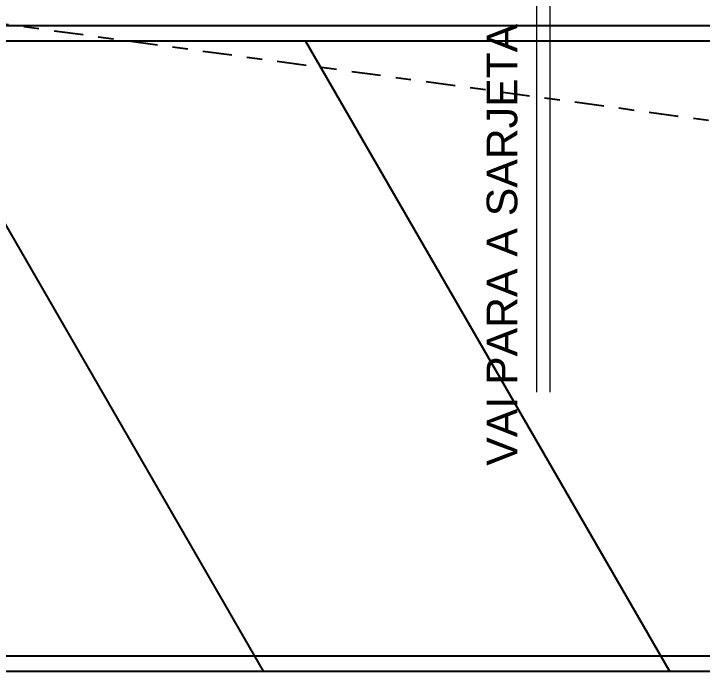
# Model space of a CAD drawing. Header units: millimetres. Extents: x 1573 to 2177, y 1587 to 1932.
# Drawn here: x 1784.295 to 1788.792, y 1888.661 to 1892.958 of the extents above; entities that cross this region are included whole.
import ezdxf
from ezdxf.enums import TextEntityAlignment as Align

# ---------------------------------------------------------------- set-up
doc = ezdxf.new("R2010")
doc.units = ezdxf.units.MM
doc.header["$LTSCALE"] = 0.03
doc.linetypes.add('DASHDOT', pattern=[25.4, 12.7, -6.35, 0, -6.35])
doc.layers.add('-HIDRO', color=8, linetype='Continuous')
doc.layers.add('Texto', color=4, linetype='Continuous')
doc.layers.add('TigreCad', color=2, linetype='Continuous', lineweight=13)
doc.styles.get("Standard").update_dxf_attribs({"font": 'arial.ttf'})

msp = doc.modelspace()

# ---------------------------------------------------------------- linework, layer by layer
at = {"layer": '-HIDRO', "linetype": 'DASHDOT', "ltscale": 0.5}
msp.add_line((1780.6706, 1893.3791), (1791.1144, 1891.95), dxfattribs=at)
at = {"layer": '-HIDRO'}
for p, q in [((1790.0434, 1892.879), (1779.038, 1892.879)), ((1789.9434, 1892.779), (1779.138, 1892.779)), ((1783.5467, 1892.779), (1785.9243, 1888.6609)), ((1786.2014, 1892.779), (1788.579, 1888.6609)), ((1778.1765, 1888.7609), (1790.9049, 1888.7609)), ((1776.0839, 1888.6609), (1792.7935, 1888.6609))]:
    msp.add_line(p, q, dxfattribs=at)
at = {"layer": 'TigreCad', "ltscale": 100}
for p, q in [((1787.7084, 1894.2713), (1787.7084, 1890.4852)), ((1787.7965, 1894.2713), (1787.7965, 1890.4852))]:
    msp.add_line(p, q, dxfattribs=at)

# ---------------------------------------------------------------- texts
at = {"layer": 'Texto'}
msp.add_text('VAI PARA A SARJETA', height=0.200025, rotation=90, dxfattribs=at).set_placement((1787.4837, 1891.4479), align=Align.MIDDLE_CENTER)

doc.saveas('drawing.dxf')
